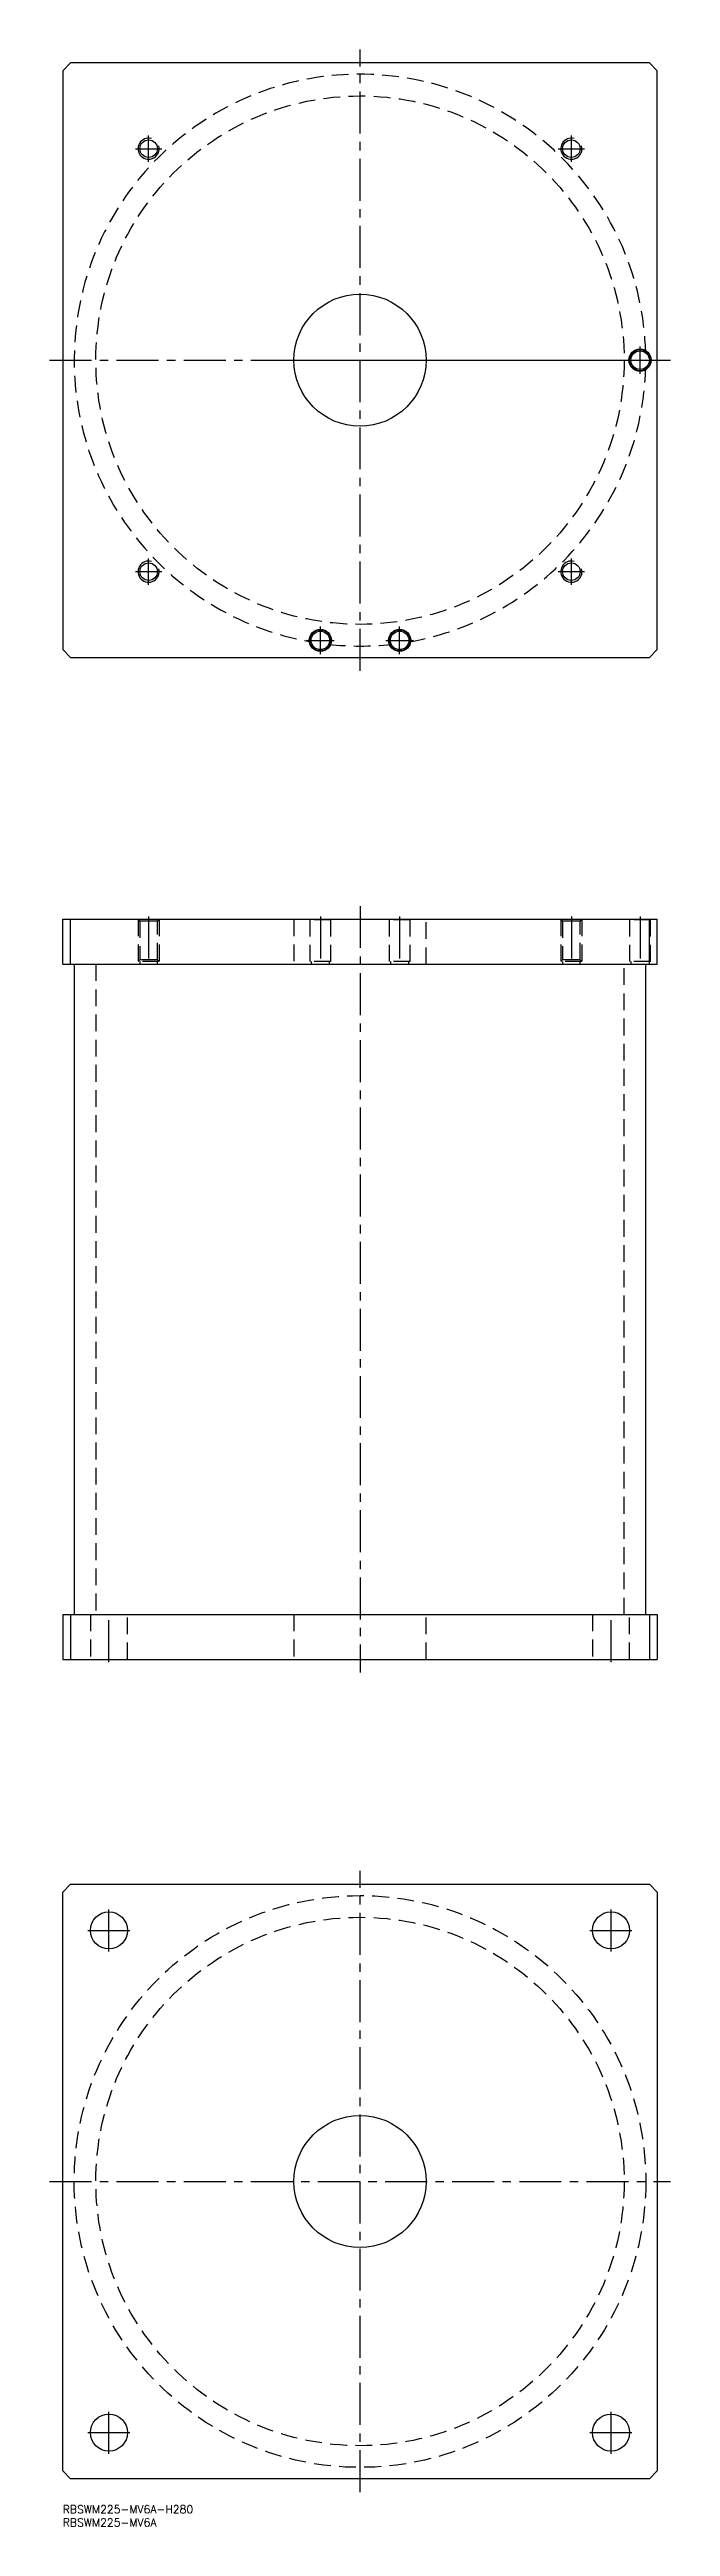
# Model space of a CAD drawing. Extents: x -5 to 230, y -8 to 929.
import ezdxf

# ---------------------------------------------------------------- set-up
doc = ezdxf.new("R2010")
doc.units = 0
doc.header["$LTSCALE"] = 0.5
doc.linetypes.add('CENTER', pattern=[50.8, 31.75, -6.35, 6.35, -6.35])
doc.linetypes.add('DASHED', pattern=[19.05, 12.7, -6.35])
for name, color, linetype in [('MSM_CENTER', 1, 'CENTER'), ('MSM_CONTINUOUS', 7, 'CONTINUOUS'), ('MSM_DASHED', 4, 'DASHED'), ('MSM_NARROW', 5, 'CONTINUOUS'), ('MSM_PART_NUMBER', 7, 'CONTINUOUS')]:
    doc.layers.add(name, color=color, linetype=linetype)
doc.styles.get("Standard").update_dxf_attribs({"font": 'txt.shx', "height": 3, "bigfont": 'bigfont.shx'})

msp = doc.modelspace()

# ---------------------------------------------------------------- linework, layer by layer
at = {"layer": 'MSM_CENTER'}
for p, q in [((112.5, 694), (112.5, 929)), ((27.5, 891.5), (37.5, 891.5)), ((32.5, 886.5), (32.5, 896.5)), ((187.5, 891.5), (197.5, 891.5)), ((192.5, 886.5), (192.5, 896.5)), ((218.5, 806.3), (218.5, 816.7)), ((-5, 811.5), (230, 811.5)), ((85, 811.5), (225, 811.5)), ((27.5, 731.5), (37.5, 731.5)), ((32.5, 726.5), (32.5, 736.5)), ((187.5, 731.5), (197.5, 731.5)), ((192.5, 726.5), (192.5, 736.5)), ((92.3, 705.5), (102.7, 705.5)), ((97.5, 700.3), (97.5, 710.7)), ((122.3, 705.5), (132.7, 705.5)), ((127.5, 700.3), (127.5, 710.7)), ((32.5, 601), (32.5, 582)), ((97.5, 601), (97.5, 582)), ((112.5, 605), (112.5, 315)), ((127.5, 601), (127.5, 582)), ((192.5, 601), (192.5, 582)), ((218.5, 601), (218.5, 582)), ((17.5, 319), (17.5, 338)), ((207.5, 319), (207.5, 338)), ((112.5, 5), (112.5, 240)), ((17.5, 209.5), (17.5, 225.5)), ((207.5, 209.5), (207.5, 225.5)), ((9.5, 217.5), (25.5, 217.5)), ((199.5, 217.5), (215.5, 217.5)), ((-5, 122.5), (230, 122.5)), ((17.5, 19.5), (17.5, 35.5)), ((207.5, 19.5), (207.5, 35.5)), ((9.5, 27.5), (25.5, 27.5)), ((199.5, 27.5), (215.5, 27.5))]:
    msp.add_line(p, q, dxfattribs=at)
at = {"layer": 'MSM_CONTINUOUS'}
for p, q in [((3, 924), (0, 921)), ((0, 921), (0, 702)), ((222, 924), (3, 924)), ((225, 921), (222, 924)), ((225, 702), (225, 921)), ((0, 702), (3, 699)), ((3, 699), (222, 699)), ((222, 699), (225, 702)), ((0, 600), (225, 600)), ((0, 583), (0, 600)), ((3, 583), (3, 600)), ((222, 583), (222, 600)), ((225, 583), (225, 600)), ((0, 583), (225, 583)), ((4.35, 583), (4.35, 337)), ((220.65, 337), (220.65, 583)), ((0, 337), (0, 320)), ((0, 337), (225, 337)), ((3, 337), (3, 320)), ((222, 337), (222, 320)), ((225, 337), (225, 320)), ((0, 320), (225, 320)), ((0, 232), (3, 235)), ((3, 235), (222, 235)), ((222, 235), (225, 232)), ((0, 13), (0, 232)), ((225, 232), (225, 13)), ((3, 10), (0, 13)), ((222, 10), (3, 10)), ((225, 13), (222, 10))]:
    msp.add_line(p, q, dxfattribs=at)
for centre, radius in [((32.5, 891.5), 3.3235), ((192.5, 891.5), 3.3235), ((112.5, 811.5), 25), ((218.5, 811.5), 4.2), ((218.5, 811.5), 4), ((218.5, 811.5), 3.5), ((32.5, 731.5), 3.3235), ((192.5, 731.5), 3.3235), ((97.5, 705.5), 4.2), ((97.5, 705.5), 4), ((97.5, 705.5), 3.5), ((127.5, 705.5), 4.2), ((127.5, 705.5), 4), ((127.5, 705.5), 3.5), ((17.5, 217.5), 7), ((207.5, 217.5), 7), ((112.5, 122.5), 25), ((17.5, 27.5), 7), ((207.5, 27.5), 7)]:
    msp.add_circle(centre, radius, dxfattribs=at)
at = {"layer": 'MSM_DASHED'}
for p, q in [((28.5, 600), (29.1765, 599.3235)), ((28.5, 600), (28.5, 584)), ((35.8235, 599.3235), (36.5, 600)), ((36.5, 600), (36.5, 584)), ((87.5, 600), (87.5, 583)), ((93.3, 600), (93.5, 599.8)), ((93.5, 599.8), (93.5, 584)), ((101.5, 599.8), (93.5, 599.8)), ((101.5, 599.8), (101.7, 600)), ((101.5, 584), (101.5, 599.8)), ((123.3, 600), (123.5, 599.8)), ((123.5, 599.8), (123.5, 584)), ((131.5, 599.8), (123.5, 599.8)), ((131.5, 599.8), (131.7, 600)), ((131.5, 584), (131.5, 599.8)), ((137.5, 583), (137.5, 600)), ((188.5, 600), (189.1765, 599.3235)), ((188.5, 600), (188.5, 584)), ((195.8235, 599.3235), (196.5, 600)), ((196.5, 600), (196.5, 584)), ((214.3, 600), (214.5, 599.8)), ((214.5, 599.8), (214.5, 584)), ((222.5, 599.8), (214.5, 599.8)), ((222.5, 599.8), (222.7, 600)), ((222.5, 584), (222.5, 599.8)), ((29.1765, 599.3235), (29.1765, 584.6765)), ((35.8235, 599.3235), (29.1765, 599.3235)), ((35.8235, 584.6765), (35.8235, 599.3235)), ((189.1765, 599.3235), (189.1765, 584.6765)), ((195.8235, 599.3235), (189.1765, 599.3235)), ((195.8235, 584.6765), (195.8235, 599.3235)), ((12.55, 583), (12.55, 337)), ((29.1765, 584.6765), (28.5, 584)), ((36.5, 584), (28.5, 584)), ((35.8235, 584.6765), (29.1765, 584.6765)), ((29.1765, 584), (29.1765, 583)), ((36.5, 584), (35.8235, 584.6765)), ((35.8235, 583), (35.8235, 584)), ((101.5, 584), (93.5, 584)), ((94, 584), (94, 583)), ((101, 583), (101, 584)), ((131.5, 584), (123.5, 584)), ((124, 584), (124, 583)), ((131, 583), (131, 584)), ((189.1765, 584.6765), (188.5, 584)), ((196.5, 584), (188.5, 584)), ((195.8235, 584.6765), (189.1765, 584.6765)), ((189.1765, 584), (189.1765, 583)), ((196.5, 584), (195.8235, 584.6765)), ((195.8235, 583), (195.8235, 584)), ((212.45, 337), (212.45, 583)), ((222.5, 584), (214.5, 584)), ((215, 584), (215, 583)), ((10.5, 337), (10.5, 320)), ((24.5, 320), (24.5, 337)), ((87.5, 337), (87.5, 320)), ((137.5, 320), (137.5, 337)), ((200.5, 337), (200.5, 320)), ((214.5, 320), (214.5, 337))]:
    msp.add_line(p, q, dxfattribs=at)
for centre, radius in [((112.5, 811.5), 99.95), ((112.5, 122.5), 108.15), ((112.5, 122.5), 99.95)]:
    msp.add_circle(centre, radius, dxfattribs=at)
for start, end in [(1.4779495, 260.1752039), (279.8247961, 358.5220505), (263.7159672, 276.2840328)]:
    msp.add_arc((112.5, 811.5), 108.15, start, end, dxfattribs=at)
at = {"layer": 'MSM_NARROW'}
for centre in [(32.5, 891.5), (192.5, 891.5), (32.5, 731.5), (192.5, 731.5)]:
    msp.add_arc(centre, 4, 75, 15, dxfattribs=at)

# ---------------------------------------------------------------- texts
at = {"layer": 'MSM_PART_NUMBER'}
for s, p in [('RBSWM225-MV6A-H280', (0, -3)), ('RBSWM225-MV6A', (0, -8))]:
    msp.add_text(s, height=3, dxfattribs=at).set_placement(p)

doc.saveas('drawing.dxf')
